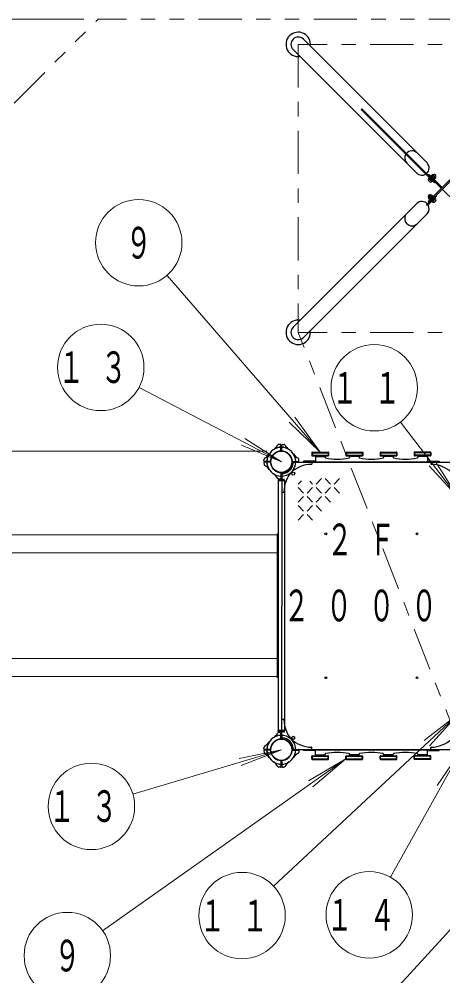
# Model space of a CAD drawing. Units: millimetres on the paper. Extents: x -385 to 0, y -594 to 267.
# Drawn here: x -249.3 to -219.9, y 135.5 to 202 of the extents above; entities that cross this region are included whole.
import ezdxf
from ezdxf.enums import TextEntityAlignment as Align

# ---------------------------------------------------------------- set-up
doc = ezdxf.new("R2010")
doc.units = ezdxf.units.MM
for name, pattern in [('USER1', [4.5, 2.5, -2]), ('USER2', [6, 3, -1, 1, -1]), ('USER3', [8, 3, -1, 1, -1, 1, -1])]:
    doc.linetypes.add(name, pattern=pattern)
doc.layers.add('LY_1', color=7, linetype='Continuous', lineweight=25)
doc.styles.add('ＭＳ ゴシック', font='')
doc.styles.get('ＭＳ ゴシック').set_extended_font_data('MS Gothic')

msp = doc.modelspace()

# ---------------------------------------------------------------- linework, layer by layer
at = {"layer": 'LY_1', "lineweight": 13}
for p, q in [((-244.846, 201.967), (-348.294, 201.967)), ((-239.062, 184.172), (-228.426, 171.892)), ((-241.002, 176.388), (-231.126, 171.226)), ((-228.426, 171.892), (-230.185, 174.323)), ((-228.426, 171.892), (-230.58, 173.98)), ((-222.854, 173.981), (-218.84, 168.726)), ((-231.126, 171.226), (-233.653, 172.842)), ((-231.126, 171.226), (-233.895, 172.379)), ((-232.101, 171.968), (-338.294, 171.968)), ((-218.84, 168.726), (-220.862, 170.942)), ((-218.84, 168.726), (-220.446, 171.26)), ((-229.735, 169.905), (-229.957, 169.682)), ((-228.957, 169.682), (-229.157, 169.882)), ((-228.332, 170.057), (-228.707, 169.682)), ((-227.707, 169.682), (-228.082, 170.057)), ((-227.082, 170.057), (-227.457, 169.682)), ((-229.582, 169.057), (-229.957, 169.432)), ((-229.582, 168.807), (-229.957, 168.432)), ((-228.957, 169.432), (-229.332, 169.057)), ((-228.957, 168.432), (-229.332, 168.807)), ((-228.332, 169.057), (-228.707, 169.432)), ((-228.332, 168.807), (-228.707, 168.432)), ((-227.707, 169.432), (-228.082, 169.057)), ((-227.707, 168.432), (-228.082, 168.807)), ((-227.082, 169.057), (-227.457, 169.432)), ((-229.582, 167.807), (-229.957, 168.182)), ((-228.957, 168.182), (-229.332, 167.807)), ((-228.332, 167.807), (-228.707, 168.182)), ((-229.582, 167.557), (-229.957, 167.182)), ((-228.957, 167.182), (-229.332, 167.557)), ((-293.652, 166.142), (-231.352, 166.142)), ((-293.652, 164.892), (-231.352, 164.892)), ((-293.652, 157.559), (-231.352, 157.559)), ((-293.652, 156.309), (-231.352, 156.309)), ((-231.663, 141.753), (-218.84, 153.726)), ((-218.84, 153.726), (-221.203, 151.877)), ((-218.84, 153.726), (-220.846, 151.495)), ((-241.435, 148.152), (-231.126, 151.226)), ((-231.126, 151.226), (-234.064, 150.622)), ((-231.126, 151.226), (-233.915, 150.121)), ((-223.56, 142.381), (-218.626, 151.226)), ((-218.626, 151.226), (-220.31, 148.743)), ((-243.53, 138.661), (-226.642, 150.584)), ((-226.642, 150.584), (-229.235, 149.074)), ((-226.642, 150.584), (-228.933, 148.647)), ((-223.444, 134.311), (-208.626, 150.559))]:
    msp.add_line(p, q, dxfattribs=at)
at = {"layer": 'LY_1', "linetype": 'USER3', "lineweight": 13}
for p in [(-249.671, 196.142), (-185.88, 201.967)]:
    msp.add_line(p, (-243.846, 201.967), dxfattribs=at)
at = {"layer": 'LY_1', "linetype": 'USER2', "lineweight": 13}
for p, q in [((-209.955, 200.214), (-229.955, 200.214)), ((-229.955, 200.214), (-229.955, 180.214)), ((-218.626, 151.226), (-229.955, 180.214)), ((-209.955, 180.214), (-229.955, 180.214))]:
    msp.add_line(p, q, dxfattribs=at)
at = {"layer": 'LY_1'}
for p, q in [((-229.598, 200.57), (-221.015, 191.987)), ((-230.311, 199.857), (-221.728, 191.274)), ((-225.595, 195.695), (-225.542, 195.748)), ((-225.595, 195.695), (-220.506, 190.606)), ((-225.542, 195.748), (-220.008, 190.214)), ((-220.924, 191.13), (-220.871, 191.183)), ((-220.901, 190.894), (-220.912, 190.883)), ((-220.818, 190.671), (-220.912, 190.765)), ((-220.903, 190.897), (-220.874, 190.926)), ((-220.903, 190.897), (-220.686, 190.68)), ((-220.865, 190.965), (-220.889, 190.942)), ((-220.641, 190.694), (-220.889, 190.942)), ((-220.871, 191.183), (-219.955, 190.267)), ((-220.795, 190.789), (-220.774, 190.827)), ((-220.786, 190.78), (-220.764, 190.817)), ((-220.759, 191.071), (-220.736, 191.095)), ((-220.736, 191.095), (-220.488, 190.847)), ((-220.718, 191.095), (-220.653, 191.161)), ((-220.712, 191.071), (-220.718, 191.095)), ((-220.686, 190.68), (-220.657, 190.709)), ((-220.595, 191.104), (-220.661, 191.038)), ((-220.628, 191.155), (-220.653, 191.161)), ((-220.641, 190.694), (-220.618, 190.718)), ((-220.428, 190.955), (-220.628, 191.155)), ((-220.438, 190.986), (-220.597, 191.145)), ((-220.479, 190.988), (-220.545, 190.922)), ((-220.512, 190.871), (-220.487, 190.864)), ((-220.488, 190.847), (-220.512, 190.824)), ((-220.487, 190.864), (-220.422, 190.93)), ((-220.428, 190.955), (-220.422, 190.93)), ((-218.876, 191.346), (-219.981, 190.24)), ((-218.986, 191.13), (-219.928, 190.187)), ((-221.034, 189.082), (-219.928, 190.187)), ((-220.924, 189.298), (-219.981, 190.24)), ((-220.689, 190.682), (-220.7, 190.671)), ((-220.506, 190.606), (-220.453, 190.659)), ((-219.039, 189.245), (-219.955, 190.161)), ((-220.981, 189.029), (-220.347, 189.663)), ((-220.896, 189.54), (-220.902, 189.516)), ((-220.837, 189.45), (-220.902, 189.516)), ((-220.696, 189.741), (-220.896, 189.54)), ((-220.727, 189.731), (-220.886, 189.572)), ((-220.845, 189.574), (-220.779, 189.508)), ((-220.812, 189.457), (-220.837, 189.45)), ((-220.836, 189.433), (-220.588, 189.681)), ((-220.812, 189.41), (-220.836, 189.433)), ((-220.729, 189.689), (-220.663, 189.624)), ((-220.696, 189.741), (-220.671, 189.747)), ((-220.435, 189.527), (-220.683, 189.28)), ((-220.606, 189.681), (-220.671, 189.747)), ((-220.638, 189.266), (-220.421, 189.483)), ((-220.612, 189.657), (-220.606, 189.681)), ((-220.588, 189.681), (-220.565, 189.657)), ((-220.53, 189.373), (-220.568, 189.395)), ((-220.521, 189.383), (-220.558, 189.404)), ((-220.435, 189.527), (-220.459, 189.551)), ((-220.421, 189.483), (-220.45, 189.512)), ((-220.423, 189.48), (-220.412, 189.468)), ((-220.347, 189.663), (-220.4, 189.716)), ((-230.311, 180.57), (-221.728, 189.154)), ((-220.981, 189.029), (-221.034, 189.082)), ((-220.871, 189.245), (-220.924, 189.298)), ((-220.706, 189.303), (-220.683, 189.28)), ((-220.638, 189.266), (-220.667, 189.295)), ((-220.635, 189.268), (-220.624, 189.256)), ((-220.412, 189.351), (-220.506, 189.256)), ((-229.598, 179.857), (-221.015, 188.441)), ((-231.185, 172.433), (-231.316, 172.428)), ((-231.292, 172.212), (-231.292, 172.214)), ((-231.151, 172.007), (-231.151, 172.4)), ((-231.101, 172.007), (-231.101, 172.4)), ((-231.066, 172.433), (-230.945, 172.429)), ((-230.959, 172.212), (-230.959, 172.214)), ((-229.009, 171.867), (-229.009, 171.667)), ((-228.984, 171.892), (-227.867, 171.892)), ((-228.984, 171.642), (-227.867, 171.642)), ((-228.974, 171.857), (-228.974, 171.677)), ((-228.974, 171.857), (-227.877, 171.857)), ((-228.974, 171.677), (-227.877, 171.677)), ((-228.759, 171.642), (-228.759, 171.226)), ((-228.759, 171.589), (-228.092, 171.589)), ((-228.092, 171.642), (-228.092, 171.526)), ((-227.877, 171.857), (-227.877, 171.677)), ((-227.842, 171.867), (-227.842, 171.667)), ((-226.642, 171.867), (-226.642, 171.667)), ((-226.617, 171.892), (-225.501, 171.892)), ((-226.617, 171.642), (-225.501, 171.642)), ((-226.607, 171.857), (-226.607, 171.677)), ((-226.607, 171.857), (-225.511, 171.857)), ((-226.607, 171.677), (-225.511, 171.677)), ((-226.392, 171.642), (-226.392, 171.526)), ((-225.726, 171.589), (-226.392, 171.589)), ((-225.726, 171.642), (-225.726, 171.526)), ((-225.511, 171.857), (-225.511, 171.677)), ((-225.476, 171.867), (-225.476, 171.667)), ((-224.276, 171.867), (-224.276, 171.667)), ((-224.251, 171.892), (-223.134, 171.892)), ((-224.251, 171.642), (-223.134, 171.642)), ((-224.241, 171.857), (-224.241, 171.677)), ((-224.241, 171.857), (-223.144, 171.857)), ((-224.241, 171.677), (-223.144, 171.677)), ((-224.026, 171.642), (-224.026, 171.526)), ((-223.359, 171.589), (-224.026, 171.589)), ((-223.359, 171.642), (-223.359, 171.526)), ((-223.144, 171.857), (-223.144, 171.677)), ((-223.109, 171.867), (-223.109, 171.667)), ((-221.909, 171.867), (-221.909, 171.667)), ((-220.767, 171.892), (-221.884, 171.892)), ((-220.767, 171.642), (-221.884, 171.642)), ((-221.874, 171.857), (-221.874, 171.677)), ((-220.777, 171.857), (-221.874, 171.857)), ((-220.777, 171.677), (-221.874, 171.677)), ((-221.659, 171.642), (-221.659, 171.526)), ((-220.992, 171.589), (-221.659, 171.589)), ((-220.992, 171.642), (-220.992, 171.226)), ((-220.777, 171.857), (-220.777, 171.677)), ((-220.742, 171.867), (-220.742, 171.667)), ((-232.333, 171.285), (-232.328, 171.416)), ((-232.333, 171.166), (-232.329, 171.045)), ((-231.907, 171.251), (-232.299, 171.251)), ((-231.907, 171.201), (-232.299, 171.201)), ((-232.112, 171.392), (-232.114, 171.392)), ((-232.112, 171.059), (-232.114, 171.059)), ((-230.344, 171.251), (-229.952, 171.251)), ((-230.344, 171.201), (-224.876, 171.201)), ((-229.919, 171.285), (-229.923, 171.406)), ((-229.584, 171.279), (-229.584, 171.226)), ((-228.759, 171.279), (-229.584, 171.279)), ((-229.584, 171.226), (-220.167, 171.226)), ((-229.002, 171.166), (-229.006, 171.078)), ((-224.876, 171.201), (-219.407, 171.201)), ((-220.992, 171.279), (-220.167, 171.279)), ((-220.75, 171.166), (-220.745, 171.078)), ((-220.167, 171.279), (-220.167, 171.226)), ((-231.151, 170.445), (-231.151, 170.052)), ((-231.101, 170.445), (-231.101, 161.226)), ((-231.352, 169.934), (-231.352, 169.892)), ((-231.352, 169.892), (-231.352, 152.559)), ((-230.899, 169.892), (-231.352, 169.892)), ((-231.185, 170.019), (-231.306, 170.023)), ((-230.949, 169.984), (-231.302, 169.984)), ((-230.899, 169.934), (-230.899, 169.892)), ((-230.899, 169.892), (-230.899, 152.559)), ((-231.066, 169.102), (-230.978, 169.106)), ((-231.396, 156.226), (-231.396, 166.226)), ((-231.396, 166.226), (-231.352, 166.226)), ((-231.101, 152.007), (-231.101, 161.226)), ((-231.352, 156.226), (-231.396, 156.226)), ((-231.066, 153.35), (-230.978, 153.345)), ((-231.352, 152.517), (-231.352, 152.559)), ((-230.899, 152.559), (-231.352, 152.559)), ((-231.185, 152.433), (-231.306, 152.429)), ((-230.949, 152.467), (-231.302, 152.467)), ((-231.151, 152.007), (-231.151, 152.4)), ((-230.899, 152.517), (-230.899, 152.559)), ((-232.333, 151.285), (-232.329, 151.406)), ((-232.333, 151.166), (-232.328, 151.035)), ((-231.907, 151.251), (-232.299, 151.251)), ((-231.907, 151.201), (-232.299, 151.201)), ((-232.112, 151.392), (-232.114, 151.392)), ((-232.112, 151.059), (-232.114, 151.059)), ((-230.344, 151.251), (-224.876, 151.251)), ((-230.344, 151.201), (-229.952, 151.201)), ((-229.919, 151.166), (-229.923, 151.045)), ((-229.584, 151.172), (-229.584, 151.226)), ((-229.584, 151.226), (-220.167, 151.226)), ((-228.759, 151.172), (-229.584, 151.172)), ((-229.002, 151.286), (-229.006, 151.373)), ((-228.759, 150.809), (-228.759, 151.226)), ((-228.759, 150.862), (-228.092, 150.862)), ((-228.092, 150.809), (-228.092, 150.925)), ((-226.392, 150.809), (-226.392, 150.925)), ((-225.726, 150.862), (-226.392, 150.862)), ((-225.726, 150.809), (-225.726, 150.925)), ((-224.876, 151.251), (-219.407, 151.251)), ((-224.026, 150.809), (-224.026, 150.925)), ((-223.359, 150.862), (-224.026, 150.862)), ((-223.359, 150.809), (-223.359, 150.925)), ((-221.659, 150.809), (-221.659, 150.926)), ((-220.992, 150.862), (-221.659, 150.862)), ((-220.992, 150.809), (-220.992, 151.226)), ((-220.992, 151.172), (-220.167, 151.172)), ((-220.75, 151.286), (-220.745, 151.373)), ((-220.167, 151.172), (-220.167, 151.226)), ((-231.292, 150.24), (-231.292, 150.237)), ((-231.151, 150.445), (-231.151, 150.052)), ((-231.101, 150.445), (-231.101, 150.052)), ((-230.959, 150.24), (-230.959, 150.237)), ((-229.009, 150.584), (-229.009, 150.784)), ((-228.984, 150.809), (-227.867, 150.809)), ((-228.984, 150.559), (-227.867, 150.559)), ((-228.974, 150.594), (-228.974, 150.774)), ((-228.974, 150.774), (-227.877, 150.774)), ((-228.974, 150.594), (-227.877, 150.594)), ((-227.877, 150.594), (-227.877, 150.774)), ((-227.842, 150.584), (-227.842, 150.784)), ((-226.642, 150.584), (-226.642, 150.784)), ((-226.617, 150.809), (-225.501, 150.809)), ((-226.617, 150.559), (-225.501, 150.559)), ((-226.607, 150.594), (-226.607, 150.774)), ((-226.607, 150.774), (-225.511, 150.774)), ((-226.607, 150.594), (-225.511, 150.594)), ((-225.511, 150.594), (-225.511, 150.774)), ((-225.476, 150.584), (-225.476, 150.784)), ((-224.276, 150.584), (-224.276, 150.784)), ((-224.251, 150.809), (-223.134, 150.809)), ((-224.251, 150.559), (-223.134, 150.559)), ((-224.241, 150.594), (-224.241, 150.774)), ((-224.241, 150.774), (-223.144, 150.774)), ((-224.241, 150.594), (-223.144, 150.594)), ((-223.144, 150.594), (-223.144, 150.774)), ((-223.109, 150.584), (-223.109, 150.784)), ((-221.909, 150.584), (-221.909, 150.784)), ((-220.767, 150.809), (-221.884, 150.809)), ((-220.767, 150.559), (-221.884, 150.559)), ((-220.777, 150.774), (-221.874, 150.774)), ((-221.874, 150.594), (-221.874, 150.774)), ((-220.777, 150.594), (-221.874, 150.594)), ((-220.777, 150.594), (-220.777, 150.774)), ((-220.742, 150.584), (-220.742, 150.784)), ((-231.185, 150.019), (-231.316, 150.023)), ((-231.066, 150.019), (-230.945, 150.023))]:
    msp.add_line(p, q, dxfattribs=at)
at = {"layer": 'LY_1', "linetype": 'USER1', "lineweight": 13}
for p, q in [((-220.559, 191.142), (-220.8, 190.9)), ((-220.441, 191.024), (-220.683, 190.782)), ((-220.559, 191.142), (-220.441, 191.024)), ((-220.883, 189.61), (-220.765, 189.728)), ((-220.883, 189.61), (-220.641, 189.368)), ((-220.765, 189.728), (-220.524, 189.486))]:
    msp.add_line(p, q, dxfattribs=at)
at = {"layer": 'LY_1', "lineweight": 13}
for centre in [(-241.026, 186.44), (-243.66, 177.778), (-224.674, 176.366), (-244.31, 147.294), (-233.856, 139.706), (-225.022, 139.761), (-245.981, 136.931)]:
    msp.add_circle(centre, 3, dxfattribs=at)
at = {"layer": 'LY_1'}
for centre, radius in [((-231.126, 171.226), 0.743), ((-230.301, 170.401), 0.108), ((-228.042, 166.226), 0.0625), ((-221.709, 166.226), 0.0625), ((-228.042, 156.226), 0.0625), ((-221.709, 156.226), 0.0625), ((-230.301, 152.051), 0.108), ((-231.126, 151.226), 0.743)]:
    msp.add_circle(centre, radius, dxfattribs=at)
for centre, radius, start, end in [((-229.955, 200.214), 0.847, 351.54632, 278.45368), ((-229.955, 200.214), 0.504, 45, 225), ((-222.055, 192.314), 0.504, 45, 139.26561), ((-222.055, 192.314), 0.504, 147.89356, 225), ((-221.371, 191.63), 0.504, 310.73439, 45), ((-221.371, 191.63), 0.504, 225, 302.10644), ((-220.854, 190.824), 0.0833, 135, 225), ((-220.607, 191.176), 0.148, 225.00003, 248.86506), ((-220.421, 191.162), 0.27, 207.41194, 242.58807), ((-220.733, 191.05), 0.148, 21.13495, 44.99996), ((-220.615, 191.127), 0.025, 45, 111.42436), ((-220.518, 191.065), 0.125, 313.47625, 136.52375), ((-220.719, 190.864), 0.27, 27.41195, 62.58808), ((-220.407, 190.976), 0.148, 201.13494, 225), ((-220.533, 190.85), 0.148, 45.00002, 68.86508), ((-220.456, 190.968), 0.025, 338.57563, 45), ((-220.759, 190.729), 0.0833, 225, 315), ((-220.806, 189.651), 0.125, 43.47625, 226.52375), ((-220.791, 189.436), 0.148, 111.13495, 134.99996), ((-220.868, 189.554), 0.025, 135, 201.42436), ((-220.605, 189.449), 0.27, 117.41195, 152.58808), ((-220.917, 189.561), 0.148, 315.00003, 338.86506), ((-220.903, 189.748), 0.27, 297.41194, 332.58807), ((-220.591, 189.636), 0.148, 135.00002, 158.86508), ((-220.709, 189.713), 0.025, 68.57564, 135), ((-220.717, 189.761), 0.148, 291.13494, 315), ((-220.47, 189.41), 0.0833, 315, 45), ((-221.371, 188.798), 0.504, 40.73439, 135), ((-221.371, 188.798), 0.504, 315, 32.10644), ((-220.565, 189.315), 0.0833, 225, 315), ((-222.055, 188.114), 0.504, 135, 315), ((-229.955, 180.214), 0.847, 81.54632, 8.45368), ((-229.955, 180.214), 0.504, 135, 315), ((-231.126, 171.226), 1, 90, 180), ((-232.117, 172.768), 0.833, 302.72719, 332.54116), ((-231.303, 172.345), 0.0833, 92, 152.54116), ((-231.276, 172.214), 0.0167, 98.62693, 180), ((-231.126, 171.226), 1.017, 90, 98.62693), ((-231.184, 172.4), 0.0333, 0, 92), ((-231.126, 171.226), 1.017, 81.37307, 90), ((-231.126, 171.226), 1, 0, 90), ((-231.067, 172.4), 0.0333, 88, 180), ((-230.976, 172.214), 0.0167, 0, 81.37307), ((-230.948, 172.345), 0.0833, 27.45884, 88), ((-230.134, 172.768), 0.833, 207.45884, 237.27281), ((-232.245, 171.404), 0.0833, 117.45884, 178), ((-232.668, 172.217), 0.833, 297.45884, 327.27281), ((-231.126, 171.226), 0.75, 90, 180), ((-231.184, 172.007), 0.0333, 274.27066, 0), ((-231.126, 171.226), 0.75, 0, 90), ((-231.067, 172.007), 0.0333, 180, 265.72934), ((-229.583, 172.217), 0.833, 212.72719, 242.54116), ((-230.006, 171.404), 0.0833, 2, 62.54116), ((-228.984, 171.867), 0.025, 90, 180), ((-228.984, 171.667), 0.025, 180, 270), ((-228.059, 171.526), 0.0333, 180, 258.76983), ((-227.242, 175.639), 4.227, 258.76983, 281.23017), ((-227.867, 171.867), 0.025, 0, 90), ((-227.867, 171.667), 0.025, 270, 0), ((-226.617, 171.867), 0.025, 90, 180), ((-226.617, 171.667), 0.025, 180, 270), ((-226.426, 171.526), 0.0333, 281.23017, 0), ((-225.692, 171.526), 0.0333, 180, 258.76983), ((-224.876, 175.639), 4.227, 258.76983, 281.23017), ((-225.501, 171.867), 0.025, 0, 90), ((-225.501, 171.667), 0.025, 270, 0), ((-224.251, 171.867), 0.025, 90, 180), ((-224.251, 171.667), 0.025, 180, 270), ((-224.059, 171.526), 0.0333, 281.23017, 0), ((-223.326, 171.526), 0.0333, 180, 258.76983), ((-222.509, 175.639), 4.227, 258.76983, 281.22782), ((-223.134, 171.867), 0.025, 0, 90), ((-223.134, 171.667), 0.025, 270, 0), ((-221.884, 171.867), 0.025, 90, 180), ((-221.884, 171.667), 0.025, 180, 270), ((-221.692, 171.526), 0.0333, 281.22782, 0), ((-220.767, 171.867), 0.025, 0, 90), ((-220.767, 171.667), 0.025, 270, 0), ((-232.299, 171.284), 0.0333, 178, 270), ((-232.299, 171.167), 0.0333, 90, 182), ((-232.245, 171.048), 0.0833, 182, 242.54116), ((-232.668, 170.235), 0.833, 32.7272, 62.54116), ((-231.126, 171.226), 1.017, 171.37307, 180), ((-231.126, 171.226), 1.017, 180, 188.62693), ((-232.114, 171.376), 0.0167, 90, 171.37307), ((-232.114, 171.076), 0.0167, 188.62693, 270), ((-231.126, 171.226), 1, 180, 270), ((-231.907, 171.284), 0.0333, 270, 355.72934), ((-231.907, 171.167), 0.0333, 4.27066, 90), ((-231.126, 171.226), 0.75, 180, 270), ((-231.126, 171.226), 0.75, 270, 0), ((-231.126, 171.226), 0.833, 276.78718, 353.21282), ((-228.998, 168.881), 2.167, 91.08415, 132.21724), ((-231.126, 171.226), 1, 317.78276, 0), ((-230.344, 171.284), 0.0333, 184.27066, 270), ((-230.344, 171.167), 0.0333, 90, 175.72934), ((-230.215, 171.117), 0.0833, 90, 173.21282), ((-229.952, 171.284), 0.0333, 270, 2), ((-229.039, 171.08), 0.0333, 271.08415, 357), ((-229.035, 171.167), 0.0333, 357, 90), ((-220.717, 171.167), 0.0333, 90, 183), ((-220.712, 171.08), 0.0333, 183, 268.91585), ((-220.754, 168.881), 2.167, 47.78276, 88.91585), ((-232.117, 169.683), 0.833, 27.45884, 57.2728), ((-231.184, 170.445), 0.0333, 0, 85.72934), ((-231.126, 171.226), 1, 270, 312.21724), ((-231.067, 170.445), 0.0333, 94.27066, 180), ((-231.017, 170.316), 0.0833, 96.78718, 180), ((-228.78, 169.098), 2.167, 137.78276, 178.91585), ((-231.303, 170.106), 0.0833, 207.45884, 268), ((-231.302, 169.934), 0.05, 90, 180), ((-231.184, 170.052), 0.0333, 268, 0), ((-230.949, 169.934), 0.05, 0, 90), ((-231.067, 169.135), 0.0333, 180, 273), ((-230.98, 169.14), 0.0333, 273, 358.91585), ((-231.067, 153.317), 0.0333, 87, 180), ((-230.98, 153.312), 0.0333, 1.08415, 87), ((-228.78, 153.354), 2.167, 181.08415, 222.21724), ((-231.126, 151.226), 1, 90, 180), ((-232.117, 152.768), 0.833, 302.72719, 332.54116), ((-231.303, 152.345), 0.0833, 92, 152.54116), ((-231.302, 152.517), 0.05, 180, 270), ((-231.184, 152.4), 0.0333, 0, 92), ((-231.126, 151.226), 1, 47.78276, 90), ((-230.949, 152.517), 0.05, 270, 0), ((-232.668, 152.217), 0.833, 297.45884, 327.27281), ((-231.126, 151.226), 0.75, 90, 180), ((-231.184, 152.007), 0.0333, 274.27066, 0), ((-231.126, 151.226), 0.75, 0, 90), ((-231.017, 152.136), 0.0833, 180, 263.21282), ((-231.067, 152.007), 0.0333, 180, 265.72934), ((-231.126, 151.226), 0.833, 6.78718, 83.21282), ((-228.998, 153.571), 2.167, 227.78276, 268.91585), ((-231.126, 151.226), 1, 0, 42.21724), ((-220.754, 153.571), 2.167, 271.08415, 312.21724), ((-232.299, 151.284), 0.0333, 178, 270), ((-232.299, 151.167), 0.0333, 90, 182), ((-232.245, 151.404), 0.0833, 117.45884, 178), ((-232.245, 151.048), 0.0833, 182, 242.54116), ((-232.668, 150.235), 0.833, 32.7272, 62.54116), ((-231.126, 151.226), 1.017, 171.37307, 180), ((-231.126, 151.226), 1.017, 180, 188.62693), ((-232.114, 151.376), 0.0167, 90, 171.37307), ((-232.114, 151.076), 0.0167, 188.62693, 270), ((-231.126, 151.226), 1, 180, 270), ((-231.907, 151.284), 0.0333, 270, 355.72934), ((-231.907, 151.167), 0.0333, 4.27066, 90), ((-231.126, 151.226), 0.75, 180, 270), ((-231.126, 151.226), 1, 270, 0), ((-231.126, 151.226), 0.75, 270, 0), ((-230.344, 151.284), 0.0333, 184.27066, 270), ((-230.344, 151.167), 0.0333, 90, 175.72934), ((-230.215, 151.334), 0.0833, 186.78718, 270), ((-229.583, 150.235), 0.833, 117.45884, 147.27281), ((-230.006, 151.048), 0.0833, 297.45884, 358), ((-229.952, 151.167), 0.0333, 358, 90), ((-229.039, 151.371), 0.0333, 3, 88.91585), ((-229.035, 151.284), 0.0333, 270, 3), ((-228.059, 150.925), 0.0333, 101.23017, 180), ((-227.242, 146.812), 4.227, 78.76983, 101.23017), ((-226.426, 150.925), 0.0333, 0, 78.76983), ((-225.692, 150.925), 0.0333, 101.23017, 180), ((-224.876, 146.812), 4.227, 78.76983, 101.23017), ((-224.059, 150.925), 0.0333, 0, 78.76983), ((-223.326, 150.925), 0.0333, 101.23017, 180), ((-222.509, 146.812), 4.227, 78.77218, 101.23017), ((-221.692, 150.926), 0.0333, 0, 78.77218), ((-220.717, 151.284), 0.0333, 177, 270), ((-220.712, 151.371), 0.0333, 91.08415, 177), ((-232.117, 149.683), 0.833, 27.45884, 57.2728), ((-231.276, 150.237), 0.0167, 180, 261.37307), ((-231.126, 151.226), 1.017, 261.37307, 270), ((-231.184, 150.445), 0.0333, 0, 85.72934), ((-231.126, 151.226), 1.017, 270, 278.62693), ((-231.067, 150.445), 0.0333, 94.27066, 180), ((-230.976, 150.237), 0.0167, 278.62693, 0), ((-230.134, 149.683), 0.833, 122.72719, 152.54116), ((-228.984, 150.784), 0.025, 90, 180), ((-228.984, 150.584), 0.025, 180, 270), ((-227.867, 150.784), 0.025, 0, 90), ((-227.867, 150.584), 0.025, 270, 0), ((-226.617, 150.784), 0.025, 90, 180), ((-226.617, 150.584), 0.025, 180, 270), ((-225.501, 150.784), 0.025, 0, 90), ((-225.501, 150.584), 0.025, 270, 0), ((-224.251, 150.784), 0.025, 90, 180), ((-224.251, 150.584), 0.025, 180, 270), ((-223.134, 150.784), 0.025, 0, 90), ((-223.134, 150.584), 0.025, 270, 0), ((-221.884, 150.784), 0.025, 90, 180), ((-221.884, 150.584), 0.025, 180, 270), ((-220.767, 150.784), 0.025, 0, 90), ((-220.767, 150.584), 0.025, 270, 0), ((-231.303, 150.106), 0.0833, 207.45884, 268), ((-231.184, 150.052), 0.0333, 268, 0), ((-231.067, 150.052), 0.0333, 180, 272), ((-230.948, 150.106), 0.0833, 272, 332.54116)]:
    msp.add_arc(centre, radius, start, end, dxfattribs=at)

# ---------------------------------------------------------------- texts
at = {"layer": 'LY_1', "style": 'ＭＳ ゴシック', "width": 0.6}
for p in [(-241.026, 186.44), (-245.981, 136.931)]:
    msp.add_text('９', height=2.199, dxfattribs=at).set_placement(p, align=Align.MIDDLE_CENTER)
at = {"layer": 'LY_1', "char_height": 2.199, "style": 'ＭＳ ゴシック'}
for s, insert, attachment_point in [('\\T1.64;\\W0.6;１３', (-243.66, 177.778), 5), ('\\T1.64;\\W0.6;１１', (-224.674, 176.366), 5), ('\\T1.64;\\W0.6;２Ｆ', (-227.975, 165.826), 4), ('\\T1.64;\\W0.6;２０００', (-230.975, 161.226), 4), ('\\T1.64;\\W0.6;１３', (-244.31, 147.294), 5), ('\\T1.64;\\W0.6;１４', (-225.022, 139.761), 5), ('\\T1.64;\\W0.6;１１', (-233.856, 139.706), 5)]:
    msp.add_mtext(s, dxfattribs=dict(at, insert=insert, attachment_point=attachment_point))

doc.saveas('drawing.dxf')
